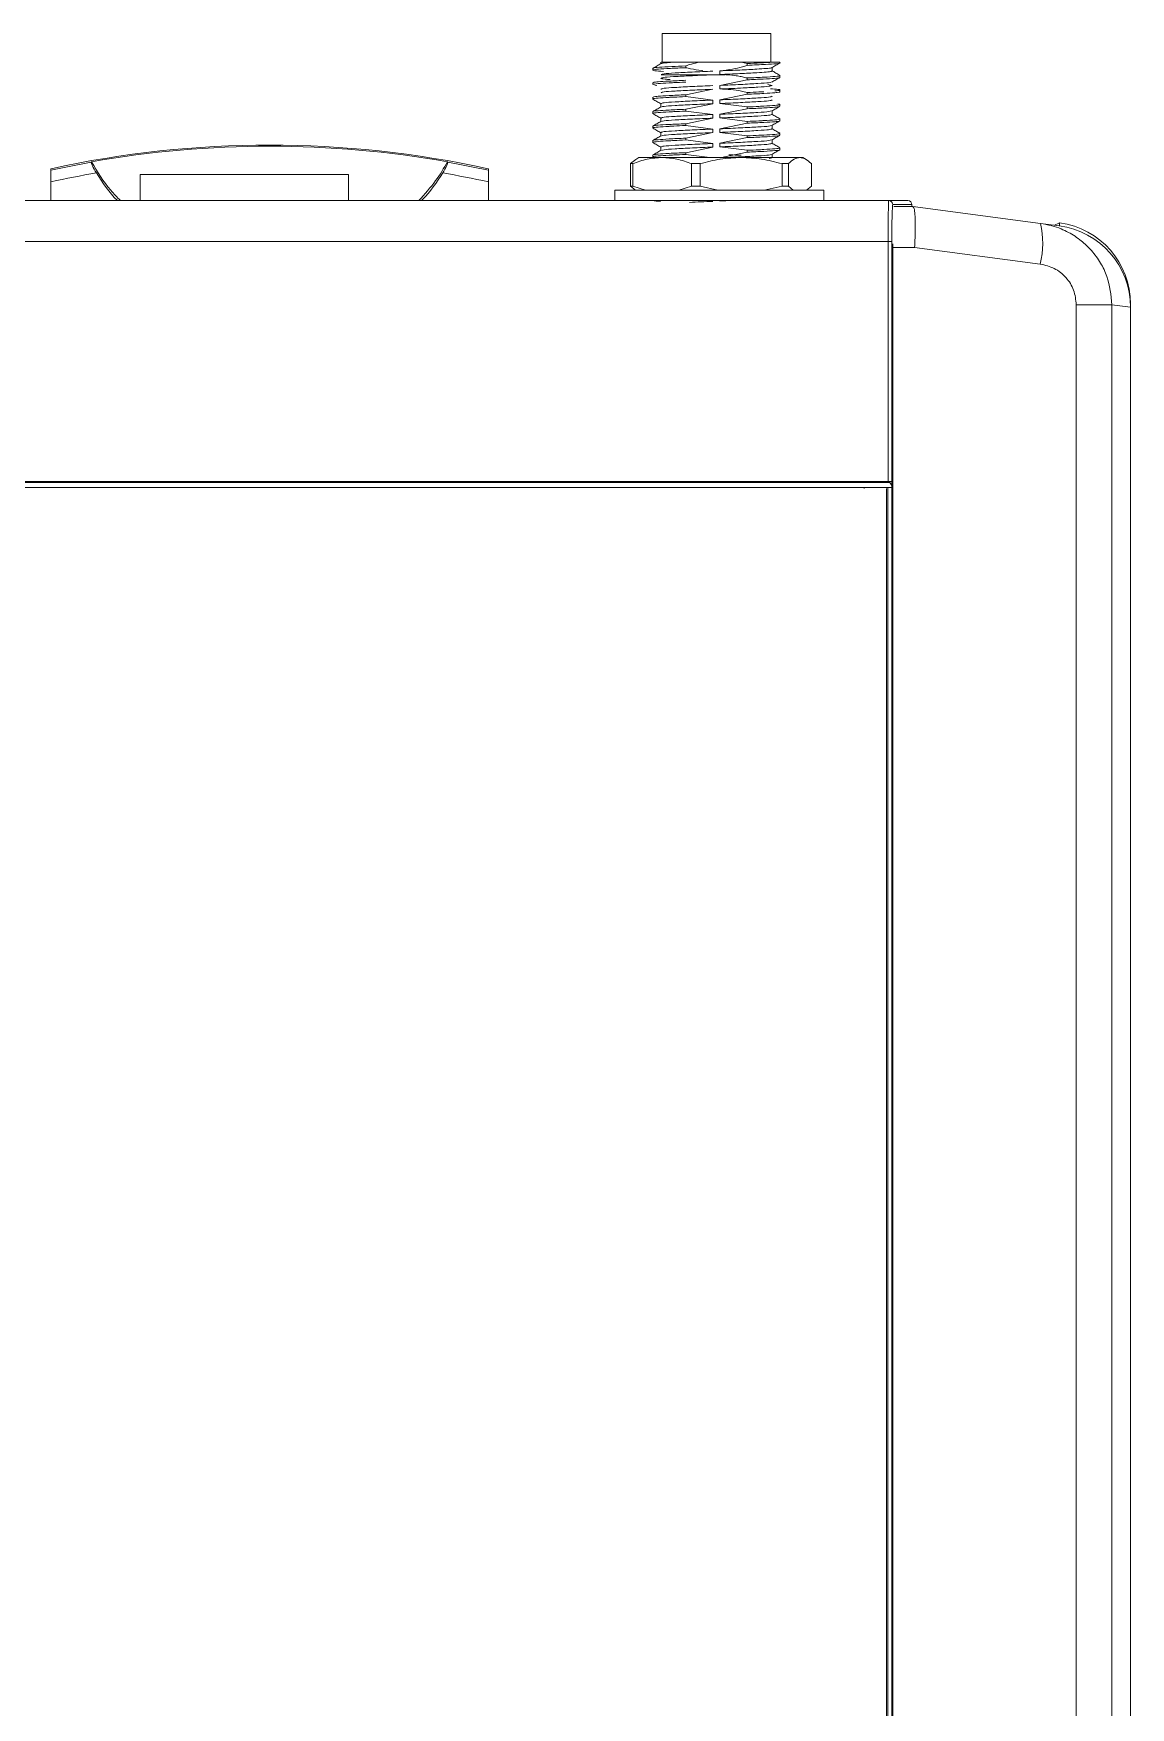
# Model space of a CAD drawing. Header units: millimetres. Extents: x 15 to 1184, y 5 to 836.
# Drawn here: x 549.9 to 657, y 362.3 to 525.6 of the extents above; entities that cross this region are included whole.
import ezdxf

# ---------------------------------------------------------------- set-up
doc = ezdxf.new("R2010")
doc.units = ezdxf.units.MM

msp = doc.modelspace()

# ---------------------------------------------------------------- linework, layer by layer
at = {"color": 7, "linetype": 'Continuous', "lineweight": 15}
for p, q in [((611.28, 525.59), (611.28, 522.79)), ((616.58, 525.59), (611.28, 525.59)), ((621.88, 525.59), (616.58, 525.59)), ((621.88, 522.79), (621.88, 525.59)), ((611.14, 522.79), (611.14, 522.64)), ((618.99, 522.79), (614.95, 522.79)), ((618.99, 522.79), (619.58, 522.66)), ((619.58, 522.66), (619.58, 522.48)), ((622.08, 522.79), (622.78, 522.79)), ((622.78, 522.72), (622.78, 522.79)), ((610.38, 522.19), (610.38, 522.01)), ((611.18, 521.22), (611.29, 521.25)), ((612.18, 521.36), (612.18, 521.36)), ((613.58, 522.25), (613.58, 522.43)), ((617.41, 521.56), (616.24, 521.56)), ((616.91, 521.94), (616.91, 521.59)), ((619.58, 521.07), (616.91, 520.53)), ((619.58, 521.25), (619.58, 521.07)), ((622.02, 521.93), (622.02, 522.27)), ((622.78, 521.31), (622.78, 521.49)), ((610.38, 520.78), (610.38, 520.6)), ((610.38, 519.37), (610.38, 519.19)), ((610.58, 520.54), (610.77, 520.53)), ((611.15, 520.15), (611.21, 520.14)), ((613.58, 519.61), (616.24, 520.15)), ((613.58, 519.43), (613.58, 519.61)), ((616.24, 519.09), (613.58, 519.43)), ((616.91, 520.53), (616.91, 520.18)), ((619.58, 519.66), (616.91, 519.12)), ((619.58, 519.83), (619.58, 519.66)), ((622.01, 520.52), (621.59, 520.6)), ((622, 520.5), (621.8, 520.47)), ((622.78, 519.9), (622.78, 520.07)), ((610.38, 517.96), (610.38, 517.78)), ((611.14, 518.75), (611.14, 518.41)), ((613.58, 518.2), (616.24, 518.74)), ((613.58, 518.02), (613.58, 518.2)), ((616.24, 517.68), (613.58, 518.02)), ((616.24, 518.74), (616.24, 519.09)), ((616.24, 517.33), (616.24, 517.68)), ((616.91, 519.12), (616.91, 518.76)), ((616.91, 518.76), (619.58, 518.42)), ((619.58, 518.25), (616.91, 517.71)), ((616.91, 517.71), (616.91, 517.35)), ((619.58, 518.42), (619.58, 518.25)), ((622.02, 517.69), (622.02, 518.04)), ((622.78, 518.49), (622.78, 518.66)), ((610.38, 516.55), (610.38, 516.37)), ((611.14, 517.34), (611.14, 517)), ((613.58, 516.79), (616.24, 517.33)), ((613.58, 516.61), (613.58, 516.79)), ((616.24, 516.27), (613.58, 516.61)), ((616.24, 515.92), (616.24, 516.27)), ((616.91, 517.35), (619.58, 517.01)), ((619.58, 516.84), (616.91, 516.29)), ((616.91, 516.29), (616.91, 515.94)), ((619.58, 517.01), (619.58, 516.84)), ((622.02, 516.28), (622.02, 516.63)), ((622.78, 517.08), (622.78, 517.25)), ((610.38, 515.14), (610.38, 514.96)), ((611.14, 515.93), (611.14, 515.59)), ((611.14, 514.52), (611.14, 514.17)), ((613.58, 515.38), (616.24, 515.92)), ((613.58, 515.2), (613.58, 515.38)), ((616.24, 514.86), (613.58, 515.2)), ((613.58, 513.96), (616.24, 514.51)), ((616.24, 514.51), (616.24, 514.86)), ((616.91, 515.94), (619.58, 515.6)), ((619.58, 515.43), (616.91, 514.88)), ((616.91, 514.88), (616.91, 514.53)), ((616.91, 514.53), (619.58, 514.19)), ((619.58, 515.6), (619.58, 515.43)), ((622.02, 514.87), (622.02, 515.22)), ((622.78, 515.66), (622.78, 515.84)), ((622.78, 514.25), (622.78, 514.43)), ((555.58, 513.02), (555.61, 513.08)), ((590.35, 513.08), (590.38, 513.02)), ((608.71, 513.3), (608.2, 512.89)), ((608.2, 512.89), (608.41, 512.89)), ((608.2, 512.89), (608.2, 510.69)), ((608.41, 510.69), (608.41, 512.89)), ((609.02, 513.49), (608.71, 513.3)), ((609.02, 513.49), (611.29, 513.49)), ((610.38, 513.72), (610.38, 513.55)), ((610.39, 513.53), (610.41, 513.52)), ((611.29, 513.49), (618.99, 513.49)), ((613.58, 513.79), (613.58, 513.96)), ((615.92, 513.49), (613.58, 513.79)), ((614.99, 512.89), (614.16, 512.89)), ((614.16, 512.89), (614.16, 510.69)), ((614.99, 510.69), (614.99, 512.89)), ((619.58, 514.01), (616.91, 513.47)), ((618.99, 513.49), (624.72, 513.49)), ((619.58, 514.19), (619.58, 514.01)), ((621.98, 513.46), (621.72, 513.39)), ((622.02, 513.46), (622.02, 513.8)), ((622.98, 512.89), (622.98, 510.69)), ((622.98, 512.89), (623.6, 512.89)), ((623.6, 510.69), (623.6, 512.89)), ((624.72, 513.49), (625.02, 513.49)), ((625.33, 513.3), (625.02, 513.49)), ((625.84, 512.89), (625.84, 510.69)), ((551.63, 512.24), (551.63, 512.38)), ((560.36, 511.84), (580.68, 511.84)), ((560.36, 509.29), (560.36, 511.84)), ((560.36, 511.84), (580.68, 511.84)), ((560.36, 511.84), (560.36, 511.84)), ((561.84, 511.84), (562.34, 511.84)), ((561.84, 511.84), (561.84, 511.84)), ((561.84, 511.84), (562.34, 511.84)), ((562.34, 511.84), (563.99, 511.84)), ((562.34, 511.84), (562.34, 511.84)), ((562.34, 511.84), (562.34, 511.84)), ((562.34, 511.84), (563.94, 511.84)), ((562.64, 511.84), (563.29, 511.84)), ((568.24, 511.84), (562.64, 511.84)), ((563.29, 511.84), (563.94, 511.84)), ((563.94, 511.84), (563.94, 511.84)), ((566.88, 511.84), (568.54, 511.84)), ((566.94, 511.84), (567.59, 511.84)), ((566.94, 511.84), (566.94, 511.84)), ((566.94, 511.84), (568.54, 511.84)), ((568.24, 511.84), (567.59, 511.84)), ((568.54, 511.84), (568.54, 511.84)), ((572.5, 511.84), (574.15, 511.84)), ((572.5, 511.84), (572.5, 511.84)), ((572.5, 511.84), (574.1, 511.84)), ((572.8, 511.84), (573.45, 511.84)), ((578.4, 511.84), (572.8, 511.84)), ((573.45, 511.84), (574.1, 511.84)), ((574.1, 511.84), (574.1, 511.84)), ((577.04, 511.84), (578.7, 511.84)), ((577.1, 511.84), (577.75, 511.84)), ((577.1, 511.84), (577.1, 511.84)), ((577.1, 511.84), (578.7, 511.84)), ((578.4, 511.84), (577.75, 511.84)), ((578.7, 511.84), (578.7, 511.84)), ((578.7, 511.84), (578.7, 511.84)), ((578.7, 511.84), (579.2, 511.84)), ((578.7, 511.84), (579.2, 511.84)), ((579.2, 511.84), (579.2, 511.84)), ((580.68, 509.29), (580.68, 511.84)), ((580.68, 511.84), (580.68, 511.84)), ((594.33, 512.24), (594.33, 512.38)), ((551.63, 509.29), (551.63, 511.12)), ((594.33, 511.12), (594.33, 509.29)), ((606.67, 510.29), (606.67, 509.29)), ((606.67, 510.29), (627.07, 510.29)), ((608.2, 510.69), (608.68, 510.29)), ((608.41, 510.69), (608.2, 510.69)), ((609.66, 510.29), (608.41, 510.69)), ((614.16, 510.69), (612.92, 510.29)), ((614.99, 510.69), (614.16, 510.69)), ((616.73, 510.29), (614.99, 510.69)), ((622.98, 510.69), (621.25, 510.29)), ((623.6, 510.69), (622.98, 510.69)), ((624.08, 510.29), (623.6, 510.69)), ((625.84, 510.69), (625.35, 510.29)), ((627.07, 509.29), (627.07, 510.29)), ((616.91, 509.24), (618.07, 509.29)), ((633.38, 509.29), (635.25, 509.29)), ((633.78, 508.89), (635.65, 508.89)), ((633.88, 508.7), (635.75, 508.7)), ((635.65, 508.89), (635.65, 508.7)), ((635.75, 508.7), (635.75, 508.7)), ((648.2, 507.06), (635.75, 508.7)), ((650.02, 506.82), (648.2, 507.06)), ((649.99, 507.07), (649.57, 506.88)), ((650.06, 507.11), (650.06, 506.81)), ((512.63, 505.29), (633.33, 505.29)), ((633.33, 481.89), (633.33, 505.29)), ((633.33, 505.29), (633.69, 505.29)), ((633.69, 481.89), (633.69, 505.29)), ((633.78, 505.08), (633.78, 481.36)), ((633.78, 504.7), (633.78, 205.7)), ((633.78, 504.7), (635.91, 504.7)), ((648.17, 503.09), (635.91, 504.7)), ((651.69, 211.27), (651.69, 499.13)), ((651.69, 499.13), (655.16, 499.13)), ((655.16, 211.27), (655.16, 499.13)), ((655.16, 499.13), (656.98, 498.89)), ((656.98, 498.89), (656.98, 499.19)), ((656.98, 211.51), (656.98, 498.89)), ((633.51, 481.79), (512.44, 481.79)), ((512.63, 481.89), (633.33, 481.89)), ((633.33, 481.89), (633.69, 481.89)), ((633.51, 481.79), (633.51, 481.89)), ((633.69, 481.41), (633.69, 481.89)), ((633.69, 481.89), (633.69, 481.89)), ((630.98, 481.2), (630.98, 481.29)), ((633.18, 229.2), (633.18, 481.2)), ((633.3, 481.32), (633.3, 229.08)), ((633.76, 481.35), (633.78, 481.36)), ((633.76, 229.05), (633.76, 481.35))]:
    msp.add_line(p, q, dxfattribs=at)
at = {"color": 8, "linetype": 'Continuous', "lineweight": 15}
msp.add_line((633.7, 229.05), (633.7, 481.29), dxfattribs=at)
at = {"color": 7, "linetype": 'Continuous', "lineweight": 15, "flags": 128}
for points in [[(563.99, 511.84), (564.33, 511.84), (564.69, 511.84), (565.06, 511.84), (565.44, 511.84), (565.81, 511.84), (566.18, 511.84), (566.54, 511.84), (566.88, 511.84)], [(574.15, 511.84), (574.49, 511.84), (574.85, 511.84), (575.22, 511.84), (575.6, 511.84), (575.97, 511.84), (576.34, 511.84), (576.7, 511.84), (577.04, 511.84)]]:
    msp.add_lwpolyline(points, dxfattribs=at)
at = {"color": 7, "linetype": 'Continuous', "lineweight": 15}
for centre, radius, start, end in [((572.98, 414.7), 100, 77.6894, 102.3106), ((633.38, 508.89), 0.4, 359.9902, 89.9902), ((635.25, 508.89), 0.4, 0, 90), ((640.12, 505.12), 8.3, 345.8797, 13.5193)]:
    msp.add_arc(centre, radius, start, end, dxfattribs=at)
for centre, major_axis, ratio, start_param, end_param in [((572.98, 413.77), (0, 100.82), 0.999958, 6.110033, 6.456338), ((647.33, 497.74), (19.65, 11.78), 0.304707, 1.252866, 1.256809), ((648.98, 498.89), (7.93, -1.04), 0.999651, 0.130855, 1.570796), ((648.97, 499.17), (-6.03, -5.29), 0.997579, 2.422846, 3.856397)]:
    msp.add_ellipse(centre, major_axis=major_axis, ratio=ratio, start_param=start_param, end_param=end_param, dxfattribs=at)
for points, knots in [([(611.16, 522.65), (611.04, 522.58), (610.78, 522.43), (610.53, 522.28), (610.4, 522.21)], [0, 0, 0, 0, 0.499949, 1, 1, 1, 1]), ([(611.2, 522.79), (611.21, 522.79), (611.24, 522.79), (611.82, 522.79), (612.32, 522.79), (612.44, 522.79)], [0, 0, 0, 0, 0.369828, 0.847369, 1, 1, 1, 1]), ([(612.44, 522.79), (612.2, 522.77), (611.72, 522.74), (611.28, 522.7), (611.24, 522.67), (611.22, 522.65)], [0, 0, 0, 0, 0.358188, 0.721876, 1, 1, 1, 1]), ([(612.44, 522.79), (612.86, 522.79), (613.57, 522.79), (614.54, 522.79), (614.95, 522.79)], [0, 0, 0, 0, 0.587056, 1, 1, 1, 1]), ([(613.58, 522.43), (613.76, 522.49), (614.21, 522.62), (614.67, 522.73), (614.95, 522.79)], [0, 0, 0, 0, 0.409923, 1, 1, 1, 1]), ([(618.99, 522.79), (619.61, 522.79), (620.86, 522.79), (621.67, 522.79), (622.08, 522.79)], [0, 0, 0, 0, 0.490968, 1, 1, 1, 1]), ([(622.08, 522.79), (621.7, 522.76), (621.05, 522.72), (620.02, 522.68), (619.58, 522.66)], [0, 0, 0, 0, 0.574452, 1, 1, 1, 1]), ([(622.75, 522.72), (622.76, 522.72), (622.87, 522.69), (622.44, 522.64), (621.44, 522.57), (620.22, 522.51), (619.58, 522.48)], [0, 0, 0, 0, 0.0279506, 0.3317084, 0.6486106, 1, 1, 1, 1]), ([(622, 522.26), (622.13, 522.34), (622.38, 522.48), (622.64, 522.63), (622.77, 522.71)], [0, 0, 0, 0, 0.499935, 1, 1, 1, 1]), ([(611.41, 521.88), (611.09, 521.91), (610.43, 521.96), (610.29, 522.04), (610.83, 522.11), (611.96, 522.18), (613.06, 522.23), (613.58, 522.25)], [0, 0, 0, 0, 0.20431, 0.408606, 0.612949, 0.817267, 1, 1, 1, 1]), ([(613.58, 521.02), (613.01, 520.99), (611.89, 520.94), (611.02, 520.89), (610.57, 520.84), (610.37, 520.81), (610.4, 520.79), (610.41, 520.78)], [0, 0, 0, 0, 0.313594, 0.614668, 0.727767, 0.926324, 1, 1, 1, 1]), ([(610.43, 522.21), (610.43, 522.21), (610.38, 522.24), (610.95, 522.3), (612.04, 522.36), (613.1, 522.41), (613.58, 522.43)], [0, 0, 0, 0, 0.039413, 0.381075, 0.722682, 1, 1, 1, 1]), ([(611.14, 521.22), (611.2, 521.19), (611.27, 521.14), (611.89, 521.11), (612.06, 521.09)], [0, 0, 0, 0, 0.726821, 1, 1, 1, 1]), ([(611.18, 521.58), (611.24, 521.6), (611.35, 521.66), (612.47, 521.73), (614.15, 521.83), (615.55, 521.89), (616.24, 521.91)], [0, 0, 0, 0, 0.231218, 0.481908, 0.742837, 1, 1, 1, 1]), ([(612.67, 521.39), (613.16, 521.42), (613.92, 521.46), (615.05, 521.51), (615.65, 521.54), (615.95, 521.55), (616.1, 521.56), (616.17, 521.56), (616.21, 521.56), (616.22, 521.56), (616.24, 521.56), (616.24, 521.56), (616.24, 521.56), (616.24, 521.56), (616.24, 521.56), (616.24, 521.56), (616.24, 521.56), (616.23, 521.56), (616.19, 521.56), (616.01, 521.56), (615.32, 521.56), (614.28, 521.56), (613.06, 521.56), (612.06, 521.56), (611.28, 521.57), (611.23, 521.56), (611.2, 521.56)], [0, 0, 0, 0, 0.159334, 0.246179, 0.288898, 0.309994, 0.320465, 0.32568, 0.328282, 0.329582, 0.330232, 0.330557, 0.330719, 0.330721, 0.330729, 0.330759, 0.330882, 0.331377, 0.333361, 0.341328, 0.373515, 0.505369, 0.605631, 0.725456, 0.863369, 1, 1, 1, 1]), ([(613.93, 521.46), (613.53, 521.44), (612.53, 521.39), (611.46, 521.32), (611.31, 521.26), (611.24, 521.24)], [0, 0, 0, 0, 0.279102, 0.679228, 1, 1, 1, 1]), ([(615.24, 521.96), (615.21, 521.97), (614.81, 522.01), (614.25, 522.1), (613.74, 522.22), (613.58, 522.25)], [0, 0, 0, 0, 0.0595585, 0.7077786, 1, 1, 1, 1]), ([(619.58, 522.48), (619.42, 522.43), (618.95, 522.29), (618.07, 522.07), (617.33, 521.99), (616.91, 521.94)], [0, 0, 0, 0, 0.181003, 0.543206, 1, 1, 1, 1]), ([(621.94, 522.26), (621.95, 522.25), (621.95, 522.22), (621.47, 522.17), (620.48, 522.11), (618.91, 522.02), (617.58, 521.97), (616.91, 521.94)], [0, 0, 0, 0, 0.073001, 0.279183, 0.4818362, 0.7431092, 1, 1, 1, 1]), ([(621.95, 521.93), (621.96, 521.91), (621.98, 521.88), (621.48, 521.82), (620.48, 521.75), (618.91, 521.67), (617.58, 521.61), (616.91, 521.59)], [0, 0, 0, 0, 0.1179517, 0.3141354, 0.5069613, 0.7555655, 1, 1, 1, 1]), ([(616.91, 521.59), (617.3, 521.57), (617.88, 521.56), (618.61, 521.45), (619.12, 521.36), (619.42, 521.28), (619.58, 521.25)], [0, 0, 0, 0, 0.431061, 0.646292, 0.823018, 1, 1, 1, 1]), ([(619.58, 521.25), (620.16, 521.27), (621.32, 521.33), (622.38, 521.39), (622.86, 521.45), (622.75, 521.48), (622.73, 521.49)], [0, 0, 0, 0, 0.316872, 0.633746, 0.950542, 1, 1, 1, 1]), ([(619.58, 521.07), (620.14, 521.1), (621.25, 521.15), (622.32, 521.21), (622.84, 521.27), (622.73, 521.3), (622.72, 521.31)], [0, 0, 0, 0, 0.303639, 0.60728, 0.924003, 1, 1, 1, 1]), ([(622, 520.85), (622.12, 520.92), (622.38, 521.07), (622.63, 521.22), (622.76, 521.29)], [0, 0, 0, 0, 0.4999274, 1, 1, 1, 1]), ([(622.76, 521.5), (622.63, 521.58), (622.38, 521.72), (622.14, 521.87), (622.02, 521.94)], [0, 0, 0, 0, 0.5137, 1, 1, 1, 1]), ([(613.58, 520.84), (613.18, 520.83), (612.67, 520.8), (612.17, 520.78), (611.57, 520.74), (610.8, 520.7), (610.36, 520.64), (610.41, 520.61), (610.41, 520.6)], [0, 0, 0, 0, 0.213123, 0.277862, 0.314586, 0.615658, 0.926325, 1, 1, 1, 1]), ([(613.58, 519.61), (613.01, 519.58), (611.89, 519.53), (611.02, 519.48), (610.57, 519.43), (610.37, 519.4), (610.4, 519.38), (610.41, 519.37)], [0, 0, 0, 0, 0.313594, 0.614668, 0.727767, 0.926324, 1, 1, 1, 1]), ([(613.58, 519.43), (613.18, 519.41), (612.67, 519.39), (612.17, 519.37), (611.57, 519.33), (610.8, 519.29), (610.36, 519.23), (610.41, 519.2), (610.41, 519.19)], [0, 0, 0, 0, 0.213123, 0.277862, 0.314586, 0.615658, 0.926325, 1, 1, 1, 1]), ([(616.24, 520.5), (615.55, 520.47), (614.15, 520.42), (612.47, 520.32), (611.34, 520.25), (611.23, 520.19), (611.17, 520.16)], [0, 0, 0, 0, 0.255339, 0.514419, 0.76333, 1, 1, 1, 1]), ([(616.24, 520.15), (615.55, 520.12), (614.15, 520.06), (612.47, 519.97), (611.34, 519.9), (611.23, 519.84), (611.18, 519.81)], [0, 0, 0, 0, 0.255811, 0.515369, 0.764741, 1, 1, 1, 1]), ([(616.91, 520.53), (617.61, 520.56), (619.01, 520.61), (620.68, 520.71), (621.75, 520.78), (621.86, 520.83), (621.91, 520.85)], [0, 0, 0, 0, 0.270309, 0.544578, 0.808082, 1, 1, 1, 1]), ([(619.19, 520.28), (618.83, 520.26), (618.1, 520.22), (617.31, 520.19), (616.91, 520.18)], [0, 0, 0, 0, 0.506736, 1, 1, 1, 1]), ([(619.58, 519.83), (619.39, 519.88), (618.86, 520), (617.97, 520.14), (617.27, 520.16), (616.91, 520.18)], [0, 0, 0, 0, 0.215214, 0.605692, 1, 1, 1, 1]), ([(622.01, 519.46), (621.96, 519.43), (621.84, 519.37), (620.69, 519.3), (619, 519.2), (617.61, 519.15), (616.91, 519.12)], [0, 0, 0, 0, 0.25283, 0.496472, 0.750067, 1, 1, 1, 1]), ([(619.19, 520.28), (619.7, 520.3), (620.76, 520.36), (621.81, 520.43), (621.92, 520.49), (621.97, 520.51)], [0, 0, 0, 0, 0.318338, 0.673559, 1, 1, 1, 1]), ([(621.19, 519.91), (621.14, 519.91), (620.99, 519.9), (620.49, 519.88), (619.98, 519.85), (619.58, 519.83)], [0, 0, 0, 0, 0.116737, 0.322528, 1, 1, 1, 1]), ([(622.74, 519.9), (622.75, 519.89), (622.79, 519.87), (622.59, 519.84), (622.14, 519.79), (621.27, 519.74), (620.15, 519.68), (619.58, 519.66)], [0, 0, 0, 0, 0.073791, 0.272323, 0.385409, 0.686445, 1, 1, 1, 1]), ([(621.85, 520.2), (622.13, 520.18), (622.53, 520.15), (622.77, 520.1), (622.84, 520.05), (622.48, 520.01), (622.27, 519.98)], [0, 0, 0, 0, 0.301307, 0.422412, 0.653462, 1, 1, 1, 1]), ([(610.39, 519.18), (610.52, 519.1), (610.78, 518.95), (611.03, 518.81), (611.16, 518.73)], [0, 0, 0, 0, 0.500154, 1, 1, 1, 1]), ([(611.16, 518.42), (611.03, 518.34), (610.78, 518.2), (610.52, 518.05), (610.39, 517.97)], [0, 0, 0, 0, 0.499794, 1, 1, 1, 1]), ([(613.58, 518.2), (613.01, 518.17), (611.89, 518.12), (611.02, 518.07), (610.57, 518.02), (610.38, 517.99), (610.4, 517.97), (610.4, 517.97)], [0, 0, 0, 0, 0.334893, 0.656414, 0.777195, 0.989237, 1, 1, 1, 1]), ([(610.39, 517.77), (610.52, 517.69), (610.78, 517.54), (611.03, 517.4), (611.16, 517.32)], [0, 0, 0, 0, 0.500154, 1, 1, 1, 1]), ([(613.58, 518.02), (613.18, 518), (612.67, 517.98), (612.17, 517.95), (611.57, 517.92), (610.8, 517.88), (610.36, 517.82), (610.41, 517.79), (610.41, 517.78)], [0, 0, 0, 0, 0.213123, 0.277862, 0.314586, 0.615658, 0.926325, 1, 1, 1, 1]), ([(616.24, 519.09), (615.55, 519.06), (614.15, 519.01), (612.47, 518.91), (611.34, 518.84), (611.23, 518.78), (611.18, 518.75)], [0, 0, 0, 0, 0.255427, 0.514595, 0.763593, 1, 1, 1, 1]), ([(616.24, 517.68), (615.55, 517.65), (614.15, 517.59), (612.47, 517.5), (611.34, 517.43), (611.23, 517.37), (611.18, 517.34)], [0, 0, 0, 0, 0.255427, 0.514595, 0.763593, 1, 1, 1, 1]), ([(616.24, 518.74), (615.55, 518.71), (614.15, 518.65), (612.48, 518.56), (611.4, 518.49), (611.29, 518.44), (611.25, 518.42)], [0, 0, 0, 0, 0.2702894, 0.5445379, 0.8080235, 1, 1, 1, 1]), ([(622.01, 519.11), (621.96, 519.08), (621.84, 519.02), (620.69, 518.94), (619, 518.85), (617.61, 518.79), (616.91, 518.76)], [0, 0, 0, 0, 0.25283, 0.496472, 0.750067, 1, 1, 1, 1]), ([(621.91, 518.03), (621.86, 518.01), (621.75, 517.95), (620.68, 517.89), (619.01, 517.79), (617.61, 517.73), (616.91, 517.71)], [0, 0, 0, 0, 0.19206, 0.455518, 0.729739, 1, 1, 1, 1]), ([(621.98, 517.69), (621.93, 517.67), (621.82, 517.61), (620.69, 517.53), (619, 517.44), (617.61, 517.38), (616.91, 517.35)], [0, 0, 0, 0, 0.236475, 0.48545, 0.744596, 1, 1, 1, 1]), ([(622.58, 518.72), (622.63, 518.71), (622.78, 518.69), (622.81, 518.64), (622.38, 518.57), (621.59, 518.52), (620.99, 518.49), (620.49, 518.46), (619.98, 518.44), (619.58, 518.42)], [0, 0, 0, 0, 0.087413, 0.254183, 0.504312, 0.746715, 0.776283, 0.828407, 1, 1, 1, 1]), ([(622.76, 518.47), (622.76, 518.47), (622.78, 518.45), (622.59, 518.43), (622.14, 518.38), (621.27, 518.33), (620.15, 518.27), (619.58, 518.25)], [0, 0, 0, 0, 0.010895, 0.222909, 0.343673, 0.665152, 1, 1, 1, 1]), ([(622, 518.03), (622.12, 518.1), (622.38, 518.25), (622.64, 518.4), (622.77, 518.47)], [0, 0, 0, 0, 0.4997945, 1, 1, 1, 1]), ([(622.77, 517.27), (622.64, 517.34), (622.38, 517.49), (622.13, 517.64), (622, 517.71)], [0, 0, 0, 0, 0.500154, 1, 1, 1, 1]), ([(611.16, 517.01), (611.03, 516.93), (610.78, 516.78), (610.52, 516.64), (610.39, 516.56)], [0, 0, 0, 0, 0.4997942, 1, 1, 1, 1]), ([(613.58, 516.79), (613.01, 516.76), (611.89, 516.71), (611.02, 516.66), (610.57, 516.61), (610.38, 516.58), (610.4, 516.56), (610.4, 516.56)], [0, 0, 0, 0, 0.334893, 0.656414, 0.777195, 0.989237, 1, 1, 1, 1]), ([(610.39, 516.35), (610.52, 516.28), (610.78, 516.13), (611.03, 515.98), (611.16, 515.91)], [0, 0, 0, 0, 0.500154, 1, 1, 1, 1]), ([(613.58, 516.61), (613.18, 516.59), (612.67, 516.57), (612.17, 516.54), (611.57, 516.51), (610.8, 516.46), (610.36, 516.41), (610.41, 516.38), (610.41, 516.37)], [0, 0, 0, 0, 0.213123, 0.277862, 0.314586, 0.615658, 0.926325, 1, 1, 1, 1]), ([(616.24, 516.27), (615.55, 516.24), (614.15, 516.18), (612.47, 516.09), (611.34, 516.02), (611.23, 515.96), (611.18, 515.93)], [0, 0, 0, 0, 0.255427, 0.514595, 0.763593, 1, 1, 1, 1]), ([(616.24, 517.33), (615.55, 517.3), (614.15, 517.24), (612.48, 517.15), (611.4, 517.08), (611.29, 517.03), (611.25, 517.01)], [0, 0, 0, 0, 0.270289, 0.544538, 0.808024, 1, 1, 1, 1]), ([(621.91, 516.62), (621.86, 516.59), (621.75, 516.54), (620.68, 516.47), (619.01, 516.38), (617.61, 516.32), (616.91, 516.29)], [0, 0, 0, 0, 0.19206, 0.455518, 0.729739, 1, 1, 1, 1]), ([(621.98, 516.28), (621.93, 516.25), (621.82, 516.2), (620.69, 516.12), (619, 516.03), (617.61, 515.97), (616.91, 515.94)], [0, 0, 0, 0, 0.236475, 0.48545, 0.744596, 1, 1, 1, 1]), ([(622.74, 517.25), (622.75, 517.25), (622.8, 517.21), (622.36, 517.16), (621.59, 517.11), (620.99, 517.08), (620.49, 517.05), (619.98, 517.03), (619.58, 517.01)], [0, 0, 0, 0, 0.0737907, 0.3844188, 0.685453, 0.7221722, 0.7869031, 1, 1, 1, 1]), ([(622.76, 517.06), (622.76, 517.06), (622.78, 517.04), (622.59, 517.01), (622.14, 516.97), (621.27, 516.91), (620.15, 516.86), (619.58, 516.84)], [0, 0, 0, 0, 0.010895, 0.222909, 0.343673, 0.665152, 1, 1, 1, 1]), ([(622, 516.61), (622.12, 516.69), (622.38, 516.84), (622.64, 516.99), (622.77, 517.06)], [0, 0, 0, 0, 0.4997945, 1, 1, 1, 1]), ([(622.77, 515.86), (622.64, 515.93), (622.38, 516.08), (622.13, 516.23), (622, 516.3)], [0, 0, 0, 0, 0.500154, 1, 1, 1, 1]), ([(611.16, 515.6), (611.03, 515.52), (610.78, 515.37), (610.52, 515.23), (610.39, 515.15)], [0, 0, 0, 0, 0.499794, 1, 1, 1, 1]), ([(613.58, 515.38), (613.01, 515.35), (611.89, 515.3), (611.02, 515.24), (610.57, 515.2), (610.38, 515.17), (610.4, 515.15), (610.4, 515.15)], [0, 0, 0, 0, 0.334893, 0.656414, 0.777195, 0.989237, 1, 1, 1, 1]), ([(610.39, 514.94), (610.52, 514.87), (610.78, 514.72), (611.03, 514.57), (611.16, 514.5)], [0, 0, 0, 0, 0.500154, 1, 1, 1, 1]), ([(613.58, 515.2), (613.18, 515.18), (612.67, 515.16), (612.17, 515.13), (611.57, 515.1), (610.8, 515.05), (610.36, 515), (610.41, 514.97), (610.41, 514.96)], [0, 0, 0, 0, 0.213123, 0.277862, 0.314586, 0.615658, 0.926325, 1, 1, 1, 1]), ([(616.24, 514.86), (615.55, 514.83), (614.15, 514.77), (612.47, 514.68), (611.34, 514.6), (611.23, 514.55), (611.18, 514.52)], [0, 0, 0, 0, 0.255427, 0.514595, 0.763593, 1, 1, 1, 1]), ([(616.24, 515.92), (615.55, 515.89), (614.15, 515.83), (612.48, 515.74), (611.4, 515.67), (611.29, 515.62), (611.25, 515.6)], [0, 0, 0, 0, 0.270289, 0.544538, 0.808023, 1, 1, 1, 1]), ([(616.24, 514.51), (615.55, 514.48), (614.15, 514.42), (612.48, 514.33), (611.4, 514.26), (611.29, 514.21), (611.25, 514.18)], [0, 0, 0, 0, 0.270289, 0.544538, 0.808023, 1, 1, 1, 1]), ([(621.91, 515.2), (621.86, 515.18), (621.75, 515.13), (620.68, 515.06), (619.01, 514.97), (617.61, 514.91), (616.91, 514.88)], [0, 0, 0, 0, 0.19206, 0.4555184, 0.7297385, 1, 1, 1, 1]), ([(621.98, 514.87), (621.93, 514.84), (621.82, 514.79), (620.69, 514.71), (619, 514.62), (617.61, 514.56), (616.91, 514.53)], [0, 0, 0, 0, 0.236475, 0.48545, 0.744596, 1, 1, 1, 1]), ([(622.74, 515.84), (622.75, 515.83), (622.8, 515.8), (622.36, 515.75), (621.59, 515.7), (620.99, 515.67), (620.49, 515.64), (619.98, 515.62), (619.58, 515.6)], [0, 0, 0, 0, 0.073791, 0.384419, 0.685453, 0.722172, 0.786903, 1, 1, 1, 1]), ([(622.76, 515.65), (622.76, 515.65), (622.78, 515.63), (622.59, 515.6), (622.14, 515.56), (621.27, 515.5), (620.15, 515.45), (619.58, 515.43)], [0, 0, 0, 0, 0.010895, 0.222909, 0.343673, 0.665152, 1, 1, 1, 1]), ([(622.74, 514.43), (622.75, 514.42), (622.8, 514.39), (622.36, 514.34), (621.59, 514.29), (620.99, 514.26), (620.49, 514.23), (619.98, 514.21), (619.58, 514.19)], [0, 0, 0, 0, 0.073791, 0.384419, 0.685453, 0.722172, 0.786903, 1, 1, 1, 1]), ([(622, 515.2), (622.12, 515.28), (622.38, 515.43), (622.64, 515.57), (622.77, 515.65)], [0, 0, 0, 0, 0.499795, 1, 1, 1, 1]), ([(622.77, 514.45), (622.64, 514.52), (622.38, 514.67), (622.13, 514.82), (622, 514.89)], [0, 0, 0, 0, 0.5001543, 1, 1, 1, 1]), ([(556.09, 511.99), (555.94, 512.22), (555.8, 512.47), (555.62, 512.86), (555.57, 512.99), (555.58, 513.02)], [0, 0, 0, 0, 0.5, 0.5, 1, 1, 1, 1]), ([(555.61, 513.08), (556.18, 512.11), (556.99, 510.74), (558.11, 509.62), (558.43, 509.29)], [0, 0, 0, 0, 0.707204, 1, 1, 1, 1]), ([(587.55, 509.29), (588.12, 509.92), (589.18, 511.09), (589.98, 512.45), (590.35, 513.08)], [0, 0, 0, 0, 0.537687, 1, 1, 1, 1]), ([(590.38, 513.02), (590.39, 512.99), (590.34, 512.85), (590.16, 512.47), (590.02, 512.22), (589.87, 511.99)], [0, 0, 0, 0, 0.5, 0.5, 1, 1, 1, 1]), ([(608.41, 512.89), (608.88, 513.06), (609.82, 513.4), (610.8, 513.46), (611.29, 513.49)], [0, 0, 0, 0, 0.495796, 1, 1, 1, 1]), ([(611.16, 514.19), (611.03, 514.11), (610.78, 513.96), (610.52, 513.81), (610.39, 513.74)], [0, 0, 0, 0, 0.499794, 1, 1, 1, 1]), ([(613.58, 513.96), (613.01, 513.94), (611.89, 513.89), (611.02, 513.83), (610.57, 513.79), (610.38, 513.76), (610.4, 513.74), (610.4, 513.74)], [0, 0, 0, 0, 0.334893, 0.656414, 0.777195, 0.989237, 1, 1, 1, 1]), ([(613.58, 513.79), (613.18, 513.77), (612.67, 513.75), (612.17, 513.72), (611.57, 513.69), (610.8, 513.64), (610.36, 513.59), (610.41, 513.55), (610.41, 513.55)], [0, 0, 0, 0, 0.213123, 0.277862, 0.314586, 0.615658, 0.926325, 1, 1, 1, 1]), ([(611.29, 513.49), (611.77, 513.46), (612.74, 513.4), (613.69, 513.06), (614.16, 512.89)], [0, 0, 0, 0, 0.495074, 1, 1, 1, 1]), ([(614.99, 512.89), (615.64, 513.06), (616.95, 513.4), (618.31, 513.46), (618.99, 513.49)], [0, 0, 0, 0, 0.495796, 1, 1, 1, 1]), ([(621.91, 513.79), (621.86, 513.77), (621.75, 513.72), (620.68, 513.65), (619.12, 513.56), (617.86, 513.51), (617.3, 513.49)], [0, 0, 0, 0, 0.2024092, 0.4800642, 0.7690609, 1, 1, 1, 1]), ([(617.78, 513.76), (618.07, 513.75), (618.52, 513.73), (618.87, 513.71), (619, 513.71)], [0, 0, 0, 0, 0.639096, 1, 1, 1, 1]), ([(618.99, 513.49), (619.66, 513.46), (621.01, 513.4), (622.32, 513.06), (622.98, 512.89)], [0, 0, 0, 0, 0.495074, 1, 1, 1, 1]), ([(622.76, 514.24), (622.76, 514.24), (622.78, 514.22), (622.59, 514.19), (622.14, 514.15), (621.27, 514.09), (620.15, 514.04), (619.58, 514.01)], [0, 0, 0, 0, 0.010895, 0.222909, 0.343673, 0.665152, 1, 1, 1, 1]), ([(622, 513.79), (622.12, 513.87), (622.38, 514.02), (622.64, 514.16), (622.77, 514.24)], [0, 0, 0, 0, 0.499795, 1, 1, 1, 1]), ([(623.6, 512.89), (623.78, 513.06), (624.15, 513.4), (624.53, 513.46), (624.72, 513.49)], [0, 0, 0, 0, 0.495796, 1, 1, 1, 1]), ([(624.72, 513.49), (624.9, 513.46), (625.28, 513.4), (625.65, 513.06), (625.84, 512.89)], [0, 0, 0, 0, 0.495074, 1, 1, 1, 1]), ([(551.66, 512.4), (551.66, 512.4), (551.66, 512.4), (551.66, 512.4), (551.66, 512.4), (551.66, 512.4), (551.65, 512.4), (551.65, 512.4), (551.65, 512.4), (551.65, 512.4), (551.65, 512.39), (551.64, 512.39), (551.64, 512.39), (551.63, 512.39), (551.63, 512.39), (551.63, 512.38)], [0, 0, 0, 0, 0.00000077587, 0.00000077587, 0.00000077587, 0.00000196548, 0.00000196548, 0.00000196548, 0.00000542761, 0.00000542761, 0.00000542761, 0.00001900659, 0.00001900659, 0.00001900659, 0.00004681304, 0.00004681304, 0.00004681304, 0.00004681304]), ([(551.63, 512.24), (551.63, 512.22), (551.63, 512.08), (551.63, 511.66), (551.63, 511.39), (551.63, 511.12)], [0, 0, 0, 0, 0.5, 0.5, 1, 1, 1, 1]), ([(556.09, 511.99), (556.7, 511.03), (557.31, 510.07), (558.14, 509.29), (558.15, 509.29)], [0, 0, 0, 0, 0.992994, 1, 1, 1, 1]), ([(587.8, 509.29), (587.83, 509.32), (588.66, 510.1), (589.28, 511.06), (589.87, 511.99)], [0, 0, 0, 0, 0.038614, 1, 1, 1, 1]), ([(594.3, 512.4), (594.3, 512.4), (594.3, 512.4), (594.3, 512.4), (594.3, 512.4), (594.3, 512.4), (594.3, 512.4), (594.31, 512.4), (594.31, 512.4), (594.31, 512.4), (594.31, 512.39), (594.32, 512.39), (594.32, 512.39), (594.33, 512.39), (594.33, 512.39), (594.33, 512.38)], [0, 0, 0, 0, 0.00000077587, 0.00000077587, 0.00000077587, 0.00000196551, 0.00000196551, 0.00000196551, 0.00000542779, 0.00000542779, 0.00000542779, 0.00001900701, 0.00001900701, 0.00001900701, 0.00004681151, 0.00004681151, 0.00004681151, 0.00004681151]), ([(594.33, 512.24), (594.33, 512.22), (594.33, 512.08), (594.33, 511.66), (594.33, 511.39), (594.33, 511.12)], [0, 0, 0, 0, 0.5, 0.5, 1, 1, 1, 1]), ([(512.58, 509.29), (520.61, 509.29), (536.68, 509.29), (560.88, 509.29), (585.08, 509.29), (609.28, 509.29), (625.35, 509.29), (633.38, 509.29)], [0, 0, 0, 0, 0.200018, 0.399957, 0.60004, 0.799977, 1, 1, 1, 1]), ([(611.13, 509.21), (610.93, 509.22), (610.61, 509.25), (610.44, 509.28), (610.44, 509.29), (610.44, 509.29)], [0, 0, 0, 0, 0.595748, 0.912451, 1, 1, 1, 1]), ([(613.96, 509.11), (614.33, 509.13), (615.05, 509.17), (615.85, 509.2), (616.24, 509.21)], [0, 0, 0, 0, 0.506736, 1, 1, 1, 1]), ([(633.33, 505.29), (633.33, 505.8), (633.33, 506.58), (633.34, 507.51), (633.35, 508.33), (633.36, 509.11), (633.38, 509.23), (633.38, 509.29)], [0, 0, 0, 0, 0.2427348, 0.3697804, 0.5003011, 0.7496085, 1, 1, 1, 1]), ([(633.69, 505.29), (633.69, 505.76), (633.69, 506.71), (633.72, 507.9), (633.75, 508.73), (633.77, 508.84), (633.78, 508.89)], [0, 0, 0, 0, 0.249966, 0.499727, 0.749411, 1, 1, 1, 1]), ([(635.91, 504.7), (635.93, 505.02), (635.96, 505.62), (635.98, 506.6), (635.98, 507.42), (635.94, 508.04), (635.88, 508.55), (635.8, 508.64), (635.75, 508.7)], [0, 0, 0, 0, 0.155337, 0.290654, 0.50041, 0.631155, 0.758173, 1, 1, 1, 1]), ([(655.16, 499.13), (655.07, 500.06), (654.93, 501.49), (654.08, 503.23), (653.23, 504.4), (652.17, 505.42), (651.14, 506.1), (650.16, 506.56), (649.25, 506.88), (648.56, 507), (648.2, 507.06)], [0, 0, 0, 0, 0.242407, 0.36924, 0.499539, 0.618972, 0.74965, 0.81945, 0.902902, 1, 1, 1, 1]), ([(651.69, 499.13), (651.64, 499.61), (651.53, 500.58), (650.73, 501.83), (649.59, 502.76), (648.65, 502.98), (648.17, 503.09)], [0, 0, 0, 0, 0.250125, 0.499999, 0.749954, 1, 1, 1, 1]), ([(633.69, 481.41), (633.69, 481.43), (633.68, 481.49), (633.62, 481.62), (633.56, 481.72), (633.51, 481.79)], [0, 0, 0, 0, 0.225562, 0.501279, 1, 1, 1, 1]), ([(633.7, 481.29), (625.62, 481.29), (609.47, 481.29), (585.15, 481.29), (560.81, 481.29), (536.49, 481.29), (520.33, 481.29), (512.26, 481.29)], [0, 0, 0, 0, 0.200018, 0.399957, 0.60004, 0.799977, 1, 1, 1, 1]), ([(633.7, 481.29), (633.7, 481.29), (633.7, 481.3), (633.7, 481.37), (633.69, 481.41)], [0, 0, 0, 0, 0.47977, 1, 1, 1, 1])]:
    msp.add_open_spline(points, degree=3, knots=knots, dxfattribs=at)
for points in [[(551.63, 512.24), (552.94, 512.53), (554.26, 512.79), (555.58, 513.02)], [(590.38, 513.02), (591.7, 512.79), (593.02, 512.53), (594.33, 512.24)], [(556.09, 511.99), (554.59, 511.73), (553.11, 511.44), (551.63, 511.12)], [(594.33, 511.12), (592.85, 511.44), (591.36, 511.73), (589.87, 511.99)]]:
    msp.add_open_spline(points, degree=3, dxfattribs=at)

doc.saveas('drawing.dxf')
